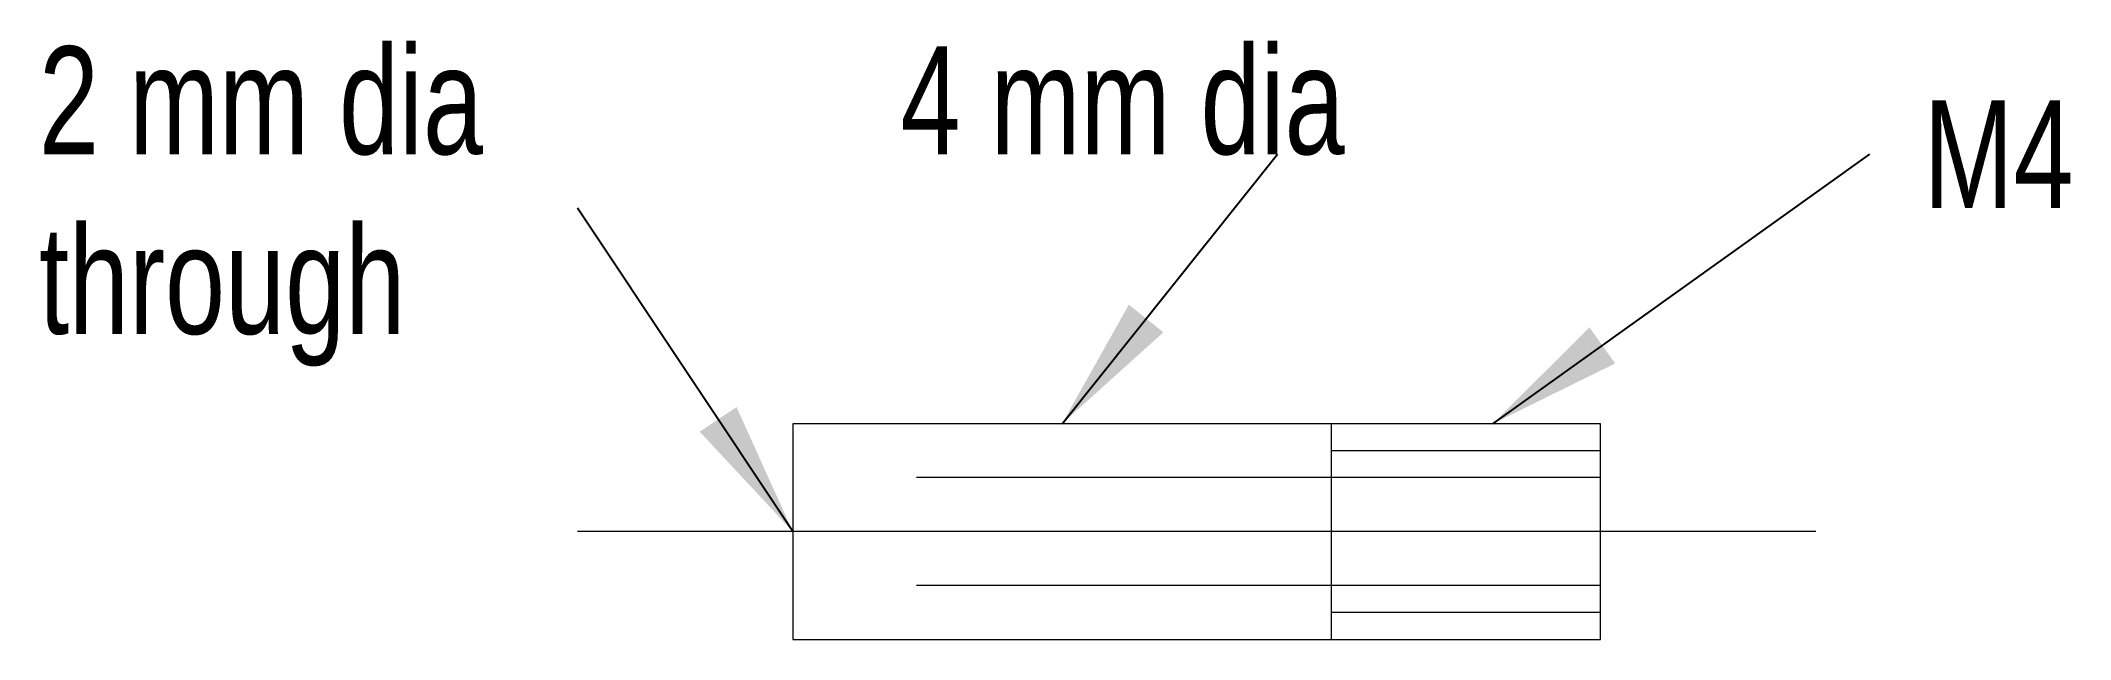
# Model space of a CAD drawing. Header units: millimetres. Extents: x 116 to 153.7, y 68 to 79.1.
import ezdxf

# ---------------------------------------------------------------- set-up
doc = ezdxf.new("R2010")
doc.units = ezdxf.units.MM
doc.linetypes.add('DASHDOTX2', pattern=[50.8, 25.4, -12.7, 0, -12.7])
doc.linetypes.add('DASHED', pattern=[19.05, 12.7, -6.35])
doc.layers.get('0').update_dxf_attribs({"linetype": 'CONTINUOUS', "lineweight": 0})
doc.styles.get("Standard").update_dxf_attribs({"font": 'txt', "width": 0.75})
doc.dimstyles.get("Standard").update_dxf_attribs({"dimtxt": 2.5, "dimasz": 2.5, "dimexe": 1.25, "dimexo": 0.625, "dimtad": 1, "dimtxsty": 'Standard', "dimcen": 2.5, "dimadec": 0, "dimazin": 0, "dimtfac": 1, "dimtmove": 0, "dimatfit": 3, "dimfxl": 1, "dimarcsym": 0})

msp = doc.modelspace()

# ---------------------------------------------------------------- linework, layer by layer
at = {"lineweight": 15}
for p, q in [((130, 72), (130, 68)), ((145, 72), (130, 72)), ((145, 68), (145, 72)), ((130, 68), (145, 68))]:
    msp.add_line(p, q, dxfattribs=at)
at = {"lineweight": 9}
for p, q in [((140, 72), (140, 68)), ((145, 71.5), (140, 71.5)), ((145, 68.5), (140, 68.5))]:
    msp.add_line(p, q, dxfattribs=at)
at = {"linetype": 'DASHED', "lineweight": 9}
for p, q in [((145, 71), (130, 71)), ((145, 69), (130, 69))]:
    msp.add_line(p, q, dxfattribs=at)
at = {"linetype": 'DASHDOTX2', "lineweight": 5}
msp.add_line((149, 70), (126, 70), dxfattribs=at)

# ---------------------------------------------------------------- texts
at = {"linetype": 'CONTINUOUS', "lineweight": 5, "char_height": 2, "width": 100, "attachment_point": 1}
for s, insert in [('2\\~mm\\~dia\\Pthrough', (116, 79)), ('4\\~mm\\~dia', (132, 79)), ('M4', (151, 78))]:
    msp.add_mtext(s, dxfattribs=dict(at, insert=insert))

# ---------------------------------------------------------------- leaders
at = {"linetype": 'CONTINUOUS', "lineweight": 5}
for points in [[(135, 72), (139, 77)], [(143, 72), (150, 77)], [(130, 70), (126, 76)]]:
    msp.add_leader(points, dimstyle='Standard', dxfattribs=at)

doc.saveas('drawing.dxf')
